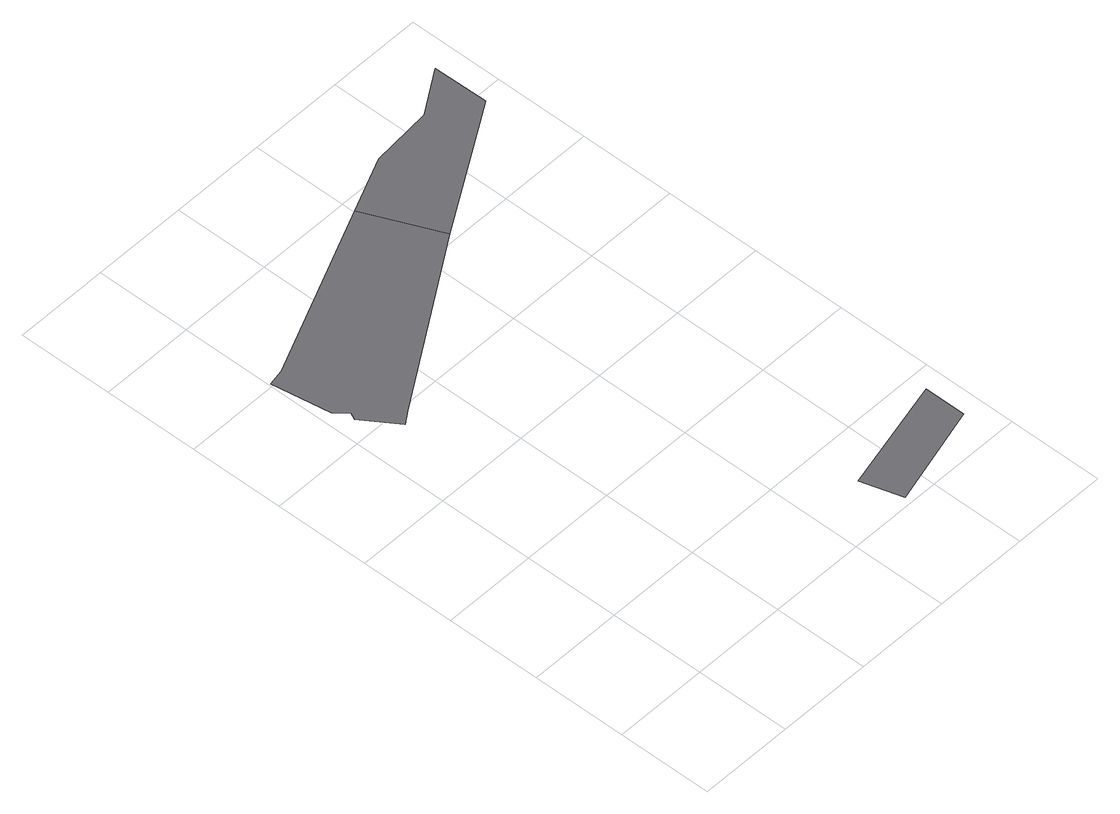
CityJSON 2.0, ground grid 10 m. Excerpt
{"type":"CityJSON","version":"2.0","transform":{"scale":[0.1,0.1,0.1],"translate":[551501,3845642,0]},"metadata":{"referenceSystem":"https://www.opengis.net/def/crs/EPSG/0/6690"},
"CityObjects":{
"road1":{"type":"Road","geometry":[{"type":"MultiSurface","lod":"1","boundaries":[[[0,1,2,3,4,5,6,7,8]]]}]},
"road2":{"type":"Road","attributes":{"RoadStructureAttribute.sectionType":"1"},"geometry":[{"type":"MultiSurface","lod":"1","boundaries":[[[9,10,11,12]]]}]},
"road3":{"type":"Road","attributes":{"RoadStructureAttribute.sectionType":"1"},"geometry":[{"type":"MultiSurface","lod":"1","boundaries":[[[13,14,15,16,17,0,8]]]}]}
},
"vertices":[
[202,587,0],[19,506,0],[2,503,0],[12,441,0],[23,428,0],[20,421,0],[45,385,0],[58,394,0],[237,508,0],
[259,51,0],[272,8,0],[379,37,0],[379,81,0],
[351,577,0],[374,591,0],[373,649,0],[326,619,0],[261,613,0]
]}
